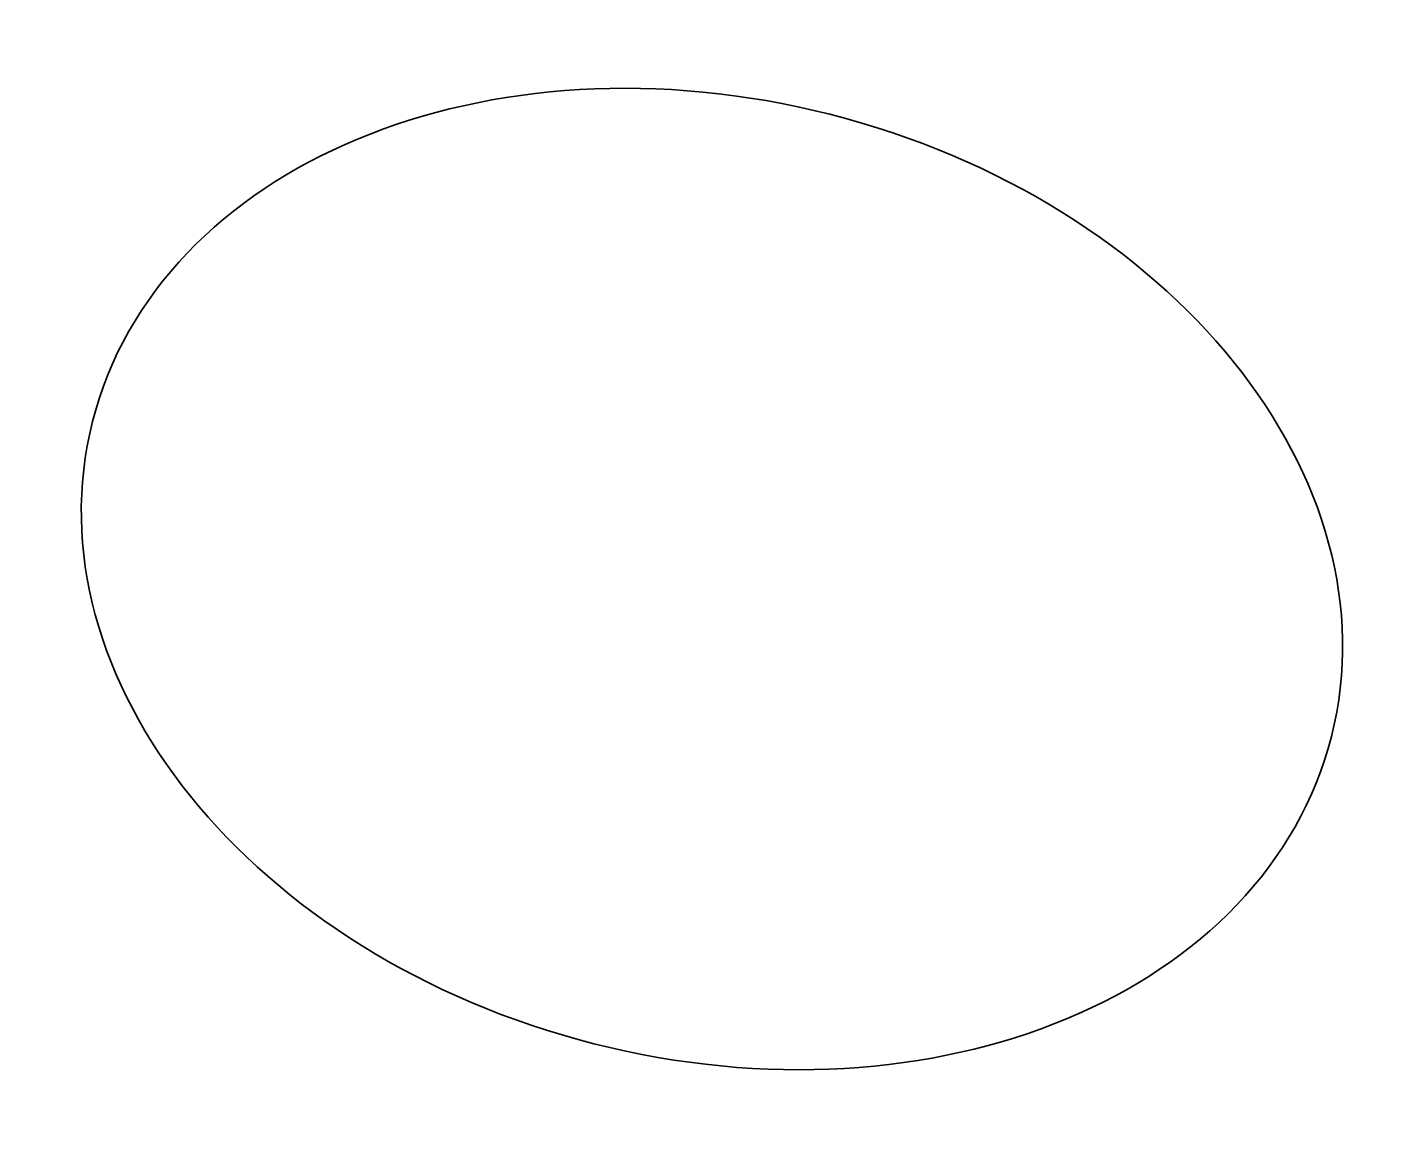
# Model space of a CAD drawing. Header units: millimetres. Extents: x -79.5 to -58.1, y 20.6 to 37.9.
import ezdxf

# ---------------------------------------------------------------- set-up
doc = ezdxf.new("R2010")
doc.units = ezdxf.units.MM
doc.header["$LTSCALE"] = 50
doc.layers.add('Rosetta-F-Visible', color=7, linetype='Continuous', lineweight=5)

msp = doc.modelspace()

# ---------------------------------------------------------------- linework, layer by layer
at = {"layer": 'Rosetta-F-Visible', "color": 7, "linetype": 'Continuous', "lineweight": 35, "transparency": 33554687}
msp.add_ellipse((-68.785, 29.223), major_axis=(-9.692, 2.462), ratio=0.75, dxfattribs=at)

doc.saveas('drawing.dxf')
